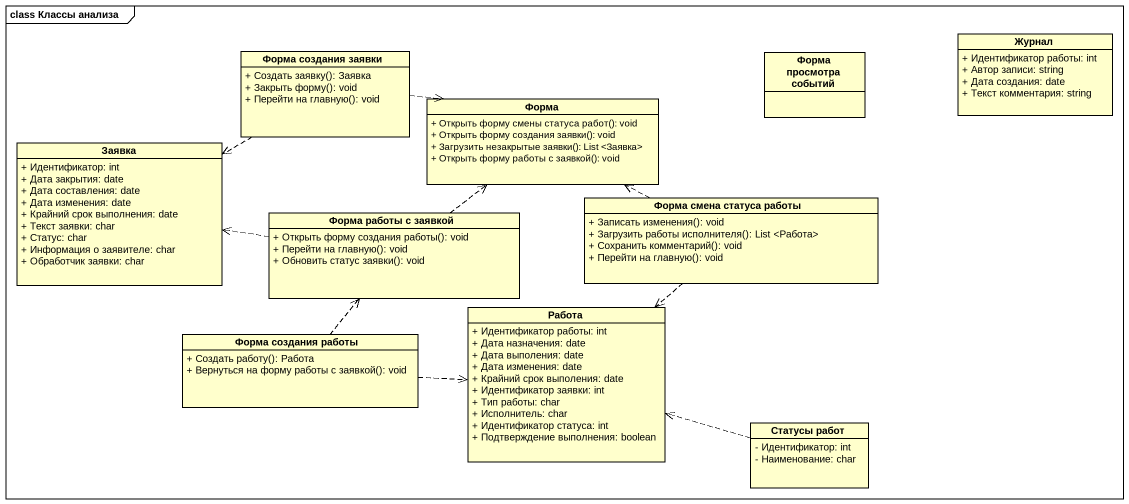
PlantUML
@startuml
mainframe class Классы анализа
hide circle
hide empty members
skinparam classAttributeIconSize 0
class "Форма создания заявки" as Форма_создания_заявки {
  + Создать заявку(): Заявка
  + Закрыть форму(): void
  + Перейти на главную(): void
}
class "Форма просмотра событий" as Форма_просмотра_событий
class Журнал {
  + Идентификатор работы: int
  + Автор записи: string
  + Дата создания: date
  + Текст комментария: string
}
class Форма {
  + Открыть форму смены статуса работ(): void
  + Открыть форму создания заявки(): void
  + Загрузить незакрытые заявки(): List <Заявка>
  + Открыть форму работы с заявкой(): void
}
class Заявка {
  + Идентификатор: int
  + Дата закрытия: date
  + Дата составления: date
  + Дата изменения: date
  + Крайний срок выполнения: date
  + Текст заявки: char
  + Статус: char
  + Информация о заявителе: char
  + Обработчик заявки: char
}
class "Форма смена статуса работы" as Форма_смена_статуса_работы {
  + Записать изменения(): void
  + Загрузить работы исполнителя(): List <Работа>
  + Сохранить комментарий(): void
  + Перейти на главную(): void
}
class "Форма работы с заявкой" as Форма_работы_с_заявкой {
  + Открыть форму создания работы(): void
  + Перейти на главную(): void
  + Обновить статус заявки(): void
}
class Работа {
  + Идентификатор работы: int
  + Дата назначения: date
  + Дата выполения: date
  + Дата изменения: date
  + Крайний срок выполения: date
  + Идентификатор заявки: int
  + Тип работы: char
  + Исполнитель: char
  + Идентификатор статуса: int
  + Подтверждение выполнения: boolean
}
class "Форма создания работы" as Форма_создания_работы {
  + Создать работу(): Работа
  + Вернуться на форму работы с заявкой(): void
}
class "Статусы работ" as Статусы_работ {
  - Идентификатор: int
  - Наименование: char
}
Форма_создания_заявки .right.> Форма
Форма_создания_заявки .left.> Заявка
Форма_смена_статуса_работы .left.> Форма
Форма_смена_статуса_работы ..> Работа
Форма_работы_с_заявкой .up.> Форма
Форма_работы_с_заявкой .left.> Заявка
Форма_создания_работы .up.> Форма_работы_с_заявкой
Форма_создания_работы .right.> Работа
Статусы_работ .left.> Работа
@enduml
